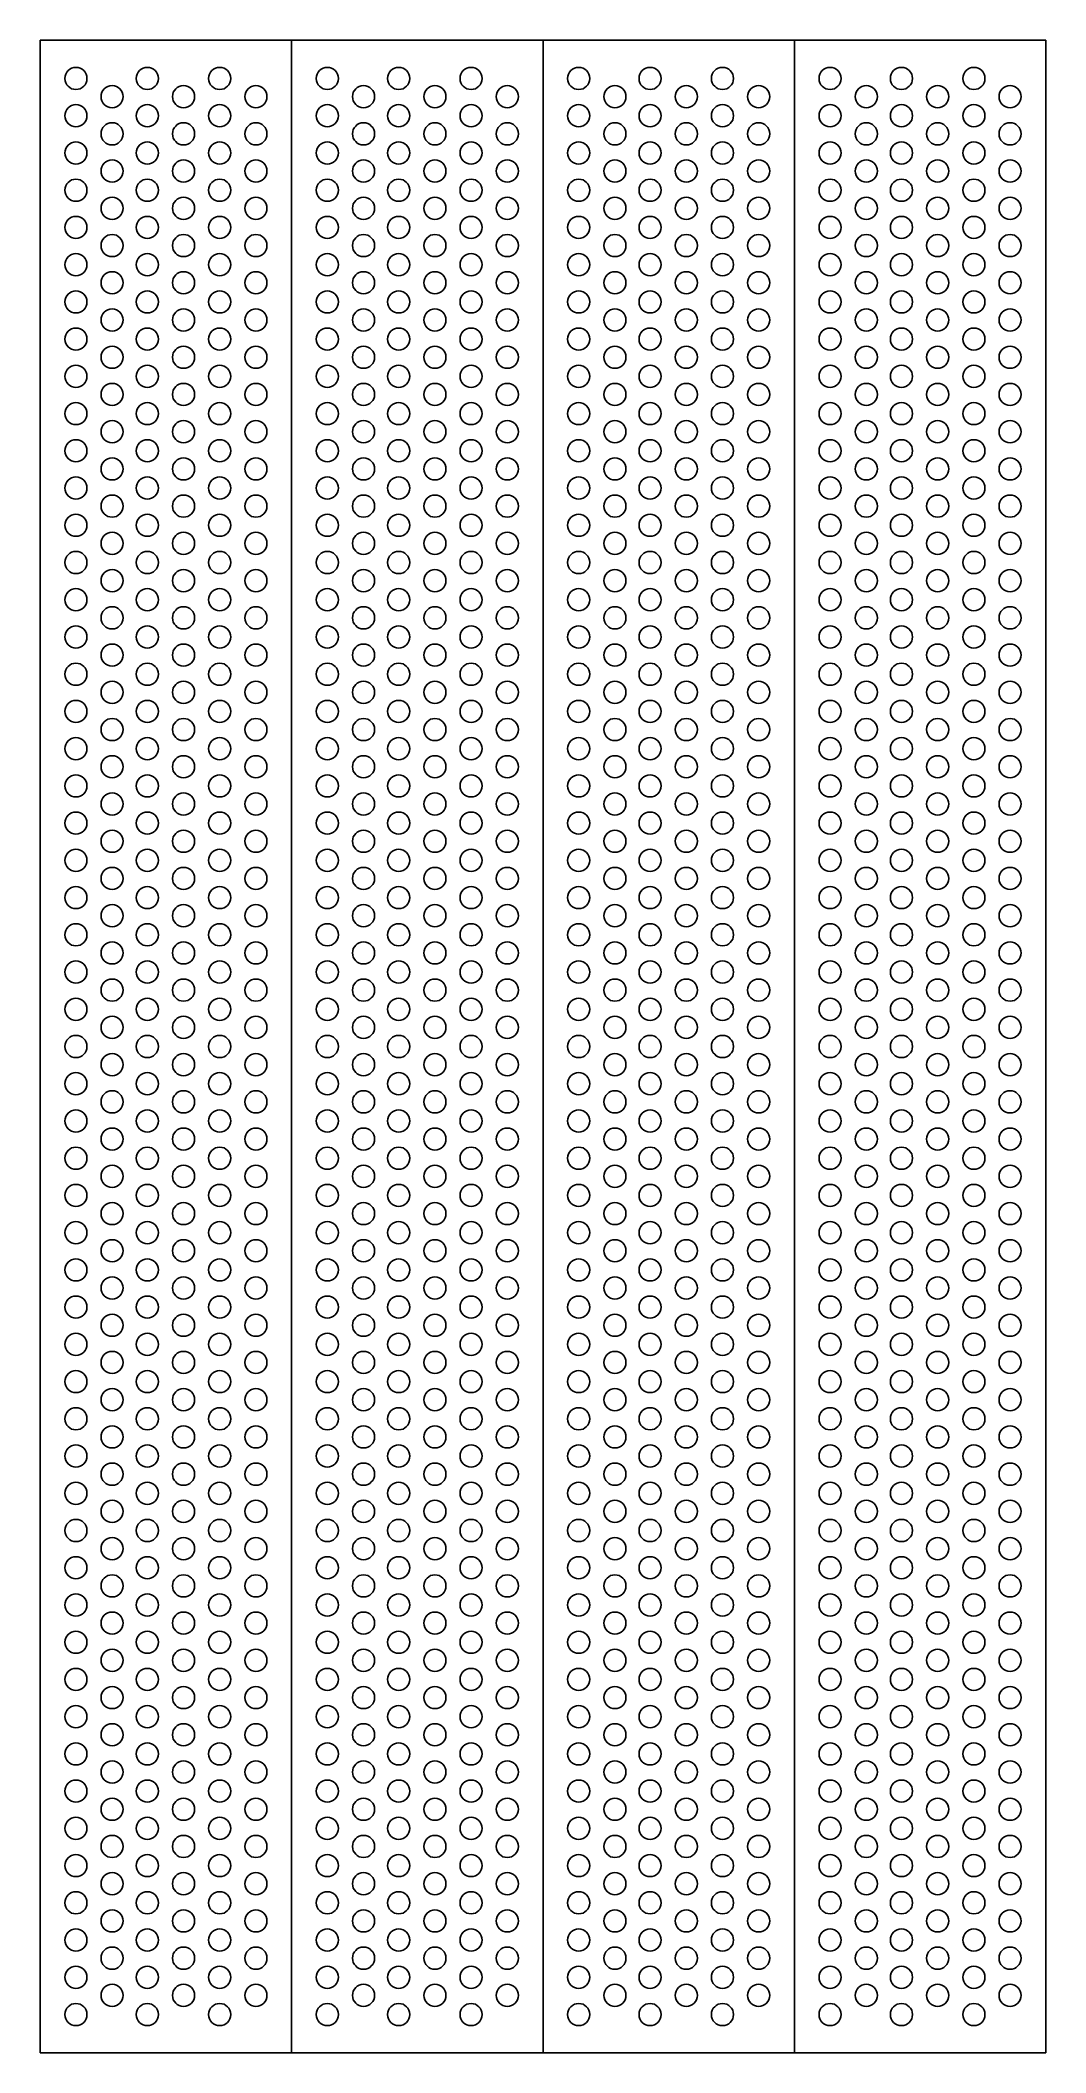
# Model space of a CAD drawing. Header units: millimetres. Extents: x -500 to 500, y -1000 to 1000.
import ezdxf

# ---------------------------------------------------------------- set-up
doc = ezdxf.new("R2010")
doc.units = ezdxf.units.MM
doc.layers.add('Default', color=70, linetype='Continuous')

msp = doc.modelspace()

# ---------------------------------------------------------------- linework, layer by layer
at = {"layer": 'Default'}
msp.add_lwpolyline([(0, -1000), (500, -1000), (500, 1000), (-500, 1000), (-500, -1000)], close=True, dxfattribs=at)
for points in [[(-250, -1000), (-250, 1000)], [(0, -1000), (0, 1000)], [(250, -1000), (250, 1000)]]:
    msp.add_lwpolyline(points, dxfattribs=at)
for centre in [(-464.5, 962), (-393.5, 962), (-321.5, 962), (-214.5, 962), (-143.5, 962), (-71.5, 962), (35.5, 962), (106.5, 962), (178.5, 962), (285.5, 962), (356.5, 962), (428.5, 962), (-428.5, 944), (-357.5, 944), (-285.5, 944), (-178.5, 944), (-107.5, 944), (-35.5, 944), (71.5, 944), (142.5, 944), (214.5, 944), (321.5, 944), (392.5, 944), (464.5, 944), (-464.5, 925), (-393.5, 925), (-321.5, 925), (-214.5, 925), (-143.5, 925), (-71.5, 925), (35.5, 925), (106.5, 925), (178.5, 925), (285.5, 925), (356.5, 925), (428.5, 925), (-428.5, 907), (-357.5, 907), (-285.5, 907), (-178.5, 907), (-107.5, 907), (-35.5, 907), (71.5, 907), (142.5, 907), (214.5, 907), (321.5, 907), (392.5, 907), (464.5, 907), (-464.5, 888), (-428.5, 870), (-393.5, 888), (-357.5, 870), (-321.5, 888), (-285.5, 870), (-214.5, 888), (-178.5, 870), (-143.5, 888), (-107.5, 870), (-71.5, 888), (-35.5, 870), (35.5, 888), (71.5, 870), (106.5, 888), (142.5, 870), (178.5, 888), (214.5, 870), (285.5, 888), (321.5, 870), (356.5, 888), (392.5, 870), (428.5, 888), (464.5, 870), (-464.5, 851), (-393.5, 851), (-321.5, 851), (-214.5, 851), (-143.5, 851), (-71.5, 851), (35.5, 851), (106.5, 851), (178.5, 851), (285.5, 851), (356.5, 851), (428.5, 851), (-428.5, 833), (-357.5, 833), (-285.5, 833), (-178.5, 833), (-107.5, 833), (-35.5, 833), (71.5, 833), (142.5, 833), (214.5, 833), (321.5, 833), (392.5, 833), (464.5, 833), (-464.5, 814), (-393.5, 814), (-321.5, 814), (-214.5, 814), (-143.5, 814), (-71.5, 814), (35.5, 814), (106.5, 814), (178.5, 814), (285.5, 814), (356.5, 814), (428.5, 814), (-428.5, 796), (-357.5, 796), (-285.5, 796), (-178.5, 796), (-107.5, 796), (-35.5, 796), (71.5, 796), (142.5, 796), (214.5, 796), (321.5, 796), (392.5, 796), (464.5, 796), (-464.5, 777), (-393.5, 777), (-321.5, 777), (-214.5, 777), (-143.5, 777), (-71.5, 777), (35.5, 777), (106.5, 777), (178.5, 777), (285.5, 777), (356.5, 777), (428.5, 777), (-428.5, 759), (-357.5, 759), (-285.5, 759), (-178.5, 759), (-107.5, 759), (-35.5, 759), (71.5, 759), (142.5, 759), (214.5, 759), (321.5, 759), (392.5, 759), (464.5, 759), (-464.5, 740), (-393.5, 740), (-321.5, 740), (-214.5, 740), (-143.5, 740), (-71.5, 740), (35.5, 740), (106.5, 740), (178.5, 740), (285.5, 740), (356.5, 740), (428.5, 740), (-428.5, 722), (-357.5, 722), (-285.5, 722), (-178.5, 722), (-107.5, 722), (-35.5, 722), (71.5, 722), (142.5, 722), (214.5, 722), (321.5, 722), (392.5, 722), (464.5, 722), (-464.5, 703), (-393.5, 703), (-321.5, 703), (-214.5, 703), (-143.5, 703), (-71.5, 703), (35.5, 703), (106.5, 703), (178.5, 703), (285.5, 703), (356.5, 703), (428.5, 703), (-428.5, 685), (-357.5, 685), (-285.5, 685), (-178.5, 685), (-107.5, 685), (-35.5, 685), (71.5, 685), (142.5, 685), (214.5, 685), (321.5, 685), (392.5, 685), (464.5, 685), (-464.5, 666), (-393.5, 666), (-321.5, 666), (-214.5, 666), (-143.5, 666), (-71.5, 666), (35.5, 666), (106.5, 666), (178.5, 666), (285.5, 666), (356.5, 666), (428.5, 666), (-428.5, 648), (-357.5, 648), (-285.5, 648), (-178.5, 648), (-107.5, 648), (-35.5, 648), (71.5, 648), (142.5, 648), (214.5, 648), (321.5, 648), (392.5, 648), (464.5, 648), (-464.5, 629), (-428.5, 611), (-393.5, 629), (-357.5, 611), (-321.5, 629), (-285.5, 611), (-214.5, 629), (-178.5, 611), (-143.5, 629), (-107.5, 611), (-71.5, 629), (-35.5, 611), (35.5, 629), (71.5, 611), (106.5, 629), (142.5, 611), (178.5, 629), (214.5, 611), (285.5, 629), (321.5, 611), (356.5, 629), (392.5, 611), (428.5, 629), (464.5, 611), (-464.5, 592), (-393.5, 592), (-321.5, 592), (-214.5, 592), (-143.5, 592), (-71.5, 592), (35.5, 592), (106.5, 592), (178.5, 592), (285.5, 592), (356.5, 592), (428.5, 592), (-428.5, 574), (-357.5, 574), (-285.5, 574), (-178.5, 574), (-107.5, 574), (-35.5, 574), (71.5, 574), (142.5, 574), (214.5, 574), (321.5, 574), (392.5, 574), (464.5, 574), (-464.5, 555), (-393.5, 555), (-321.5, 555), (-214.5, 555), (-143.5, 555), (-71.5, 555), (35.5, 555), (106.5, 555), (178.5, 555), (285.5, 555), (356.5, 555), (428.5, 555), (-428.5, 537), (-357.5, 537), (-285.5, 537), (-178.5, 537), (-107.5, 537), (-35.5, 537), (71.5, 537), (142.5, 537), (214.5, 537), (321.5, 537), (392.5, 537), (464.5, 537), (-464.5, 518), (-393.5, 518), (-321.5, 518), (-214.5, 518), (-143.5, 518), (-71.5, 518), (35.5, 518), (106.5, 518), (178.5, 518), (285.5, 518), (356.5, 518), (428.5, 518), (-428.5, 500), (-357.5, 500), (-285.5, 500), (-178.5, 500), (-107.5, 500), (-35.5, 500), (71.5, 500), (142.5, 500), (214.5, 500), (321.5, 500), (392.5, 500), (464.5, 500), (-464.5, 481), (-393.5, 481), (-321.5, 481), (-214.5, 481), (-143.5, 481), (-71.5, 481), (35.5, 481), (106.5, 481), (178.5, 481), (285.5, 481), (356.5, 481), (428.5, 481), (-428.5, 463), (-357.5, 463), (-285.5, 463), (-178.5, 463), (-107.5, 463), (-35.5, 463), (71.5, 463), (142.5, 463), (214.5, 463), (321.5, 463), (392.5, 463), (464.5, 463), (-464.5, 444), (-393.5, 444), (-321.5, 444), (-214.5, 444), (-143.5, 444), (-71.5, 444), (35.5, 444), (106.5, 444), (178.5, 444), (285.5, 444), (356.5, 444), (428.5, 444), (-428.5, 426), (-357.5, 426), (-285.5, 426), (-178.5, 426), (-107.5, 426), (-35.5, 426), (71.5, 426), (142.5, 426), (214.5, 426), (321.5, 426), (392.5, 426), (464.5, 426), (-464.5, 407), (-428.5, 389), (-393.5, 407), (-357.5, 389), (-321.5, 407), (-285.5, 389), (-214.5, 407), (-178.5, 389), (-143.5, 407), (-107.5, 389), (-71.5, 407), (-35.5, 389), (35.5, 407), (71.5, 389), (106.5, 407), (142.5, 389), (178.5, 407), (214.5, 389), (285.5, 407), (321.5, 389), (356.5, 407), (392.5, 389), (428.5, 407), (464.5, 389), (-464.5, 370), (-393.5, 370), (-321.5, 370), (-214.5, 370), (-143.5, 370), (-71.5, 370), (35.5, 370), (106.5, 370), (178.5, 370), (285.5, 370), (356.5, 370), (428.5, 370), (-428.5, 352), (-357.5, 352), (-285.5, 352), (-178.5, 352), (-107.5, 352), (-35.5, 352), (71.5, 352), (142.5, 352), (214.5, 352), (321.5, 352), (392.5, 352), (464.5, 352), (-464.5, 333), (-393.5, 333), (-321.5, 333), (-214.5, 333), (-143.5, 333), (-71.5, 333), (35.5, 333), (106.5, 333), (178.5, 333), (285.5, 333), (356.5, 333), (428.5, 333), (-428.5, 315), (-357.5, 315), (-285.5, 315), (-178.5, 315), (-107.5, 315), (-35.5, 315), (71.5, 315), (142.5, 315), (214.5, 315), (321.5, 315), (392.5, 315), (464.5, 315), (-464.5, 296), (-393.5, 296), (-321.5, 296), (-214.5, 296), (-143.5, 296), (-71.5, 296), (35.5, 296), (106.5, 296), (178.5, 296), (285.5, 296), (356.5, 296), (428.5, 296), (-428.5, 278), (-357.5, 278), (-285.5, 278), (-178.5, 278), (-107.5, 278), (-35.5, 278), (71.5, 278), (142.5, 278), (214.5, 278), (321.5, 278), (392.5, 278), (464.5, 278), (-464.5, 259), (-393.5, 259), (-321.5, 259), (-214.5, 259), (-143.5, 259), (-71.5, 259), (35.5, 259), (106.5, 259), (178.5, 259), (285.5, 259), (356.5, 259), (428.5, 259), (-428.5, 241), (-357.5, 241), (-285.5, 241), (-178.5, 241), (-107.5, 241), (-35.5, 241), (71.5, 241), (142.5, 241), (214.5, 241), (321.5, 241), (392.5, 241), (464.5, 241), (-464.5, 222), (-393.5, 222), (-321.5, 222), (-214.5, 222), (-143.5, 222), (-71.5, 222), (35.5, 222), (106.5, 222), (178.5, 222), (285.5, 222), (356.5, 222), (428.5, 222), (-428.5, 204), (-357.5, 204), (-285.5, 204), (-178.5, 204), (-107.5, 204), (-35.5, 204), (71.5, 204), (142.5, 204), (214.5, 204), (321.5, 204), (392.5, 204), (464.5, 204), (-464.5, 185), (-393.5, 185), (-321.5, 185), (-214.5, 185), (-143.5, 185), (-71.5, 185), (35.5, 185), (106.5, 185), (178.5, 185), (285.5, 185), (356.5, 185), (428.5, 185), (-428.5, 167), (-357.5, 167), (-285.5, 167), (-178.5, 167), (-107.5, 167), (-35.5, 167), (71.5, 167), (142.5, 167), (214.5, 167), (321.5, 167), (392.5, 167), (464.5, 167), (-464.5, 148), (-428.5, 130), (-393.5, 148), (-357.5, 130), (-321.5, 148), (-285.5, 130), (-214.5, 148), (-178.5, 130), (-143.5, 148), (-107.5, 130), (-71.5, 148), (-35.5, 130), (35.5, 148), (71.5, 130), (106.5, 148), (142.5, 130), (178.5, 148), (214.5, 130), (285.5, 148), (321.5, 130), (356.5, 148), (392.5, 130), (428.5, 148), (464.5, 130), (-464.5, 111), (-393.5, 111), (-321.5, 111), (-214.5, 111), (-143.5, 111), (-71.5, 111), (35.5, 111), (106.5, 111), (178.5, 111), (285.5, 111), (356.5, 111), (428.5, 111), (-428.5, 93), (-357.5, 93), (-285.5, 93), (-178.5, 93), (-107.5, 93), (-35.5, 93), (71.5, 93), (142.5, 93), (214.5, 93), (321.5, 93), (392.5, 93), (464.5, 93), (-464.5, 74), (-393.5, 74), (-321.5, 74), (-214.5, 74), (-143.5, 74), (-71.5, 74), (35.5, 74), (106.5, 74), (178.5, 74), (285.5, 74), (356.5, 74), (428.5, 74), (-428.5, 56), (-357.5, 56), (-285.5, 56), (-178.5, 56), (-107.5, 56), (-35.5, 56), (71.5, 56), (142.5, 56), (214.5, 56), (321.5, 56), (392.5, 56), (464.5, 56), (-464.5, 37), (-393.5, 37), (-321.5, 37), (-214.5, 37), (-143.5, 37), (-71.5, 37), (35.5, 37), (106.5, 37), (178.5, 37), (285.5, 37), (356.5, 37), (428.5, 37), (-428.5, 19), (-357.5, 19), (-285.5, 19), (-178.5, 19), (-107.5, 19), (-35.5, 19), (71.5, 19), (142.5, 19), (214.5, 19), (321.5, 19), (392.5, 19), (464.5, 19), (-464.5, 0), (-393.5, 0), (-321.5, 0), (-214.5, 0), (-143.5, 0), (-71.5, 0), (35.5, 0), (106.5, 0), (178.5, 0), (285.5, 0), (356.5, 0), (428.5, 0), (-428.5, -18), (-357.5, -18), (-285.5, -18), (-178.5, -18), (-107.5, -18), (-35.5, -18), (71.5, -18), (142.5, -18), (214.5, -18), (321.5, -18), (392.5, -18), (464.5, -18), (-464.5, -37), (-393.5, -37), (-321.5, -37), (-214.5, -37), (-143.5, -37), (-71.5, -37), (35.5, -37), (106.5, -37), (178.5, -37), (285.5, -37), (356.5, -37), (428.5, -37), (-428.5, -55), (-357.5, -55), (-285.5, -55), (-178.5, -55), (-107.5, -55), (-35.5, -55), (71.5, -55), (142.5, -55), (214.5, -55), (321.5, -55), (392.5, -55), (464.5, -55), (-464.5, -74), (-393.5, -74), (-321.5, -74), (-214.5, -74), (-143.5, -74), (-71.5, -74), (35.5, -74), (106.5, -74), (178.5, -74), (285.5, -74), (356.5, -74), (428.5, -74), (-464.5, -111), (-428.5, -92), (-393.5, -111), (-357.5, -92), (-321.5, -111), (-285.5, -92), (-214.5, -111), (-178.5, -92), (-143.5, -111), (-107.5, -92), (-71.5, -111), (-35.5, -92), (35.5, -111), (71.5, -92), (106.5, -111), (142.5, -92), (178.5, -111), (214.5, -92), (285.5, -111), (321.5, -92), (356.5, -111), (392.5, -92), (428.5, -111), (464.5, -92), (-428.5, -129), (-357.5, -129), (-285.5, -129), (-178.5, -129), (-107.5, -129), (-35.5, -129), (71.5, -129), (142.5, -129), (214.5, -129), (321.5, -129), (392.5, -129), (464.5, -129), (-464.5, -148), (-393.5, -148), (-321.5, -148), (-214.5, -148), (-143.5, -148), (-71.5, -148), (35.5, -148), (106.5, -148), (178.5, -148), (285.5, -148), (356.5, -148), (428.5, -148), (-428.5, -166), (-357.5, -166), (-285.5, -166), (-178.5, -166), (-107.5, -166), (-35.5, -166), (71.5, -166), (142.5, -166), (214.5, -166), (321.5, -166), (392.5, -166), (464.5, -166), (-464.5, -185), (-393.5, -185), (-321.5, -185), (-214.5, -185), (-143.5, -185), (-71.5, -185), (35.5, -185), (106.5, -185), (178.5, -185), (285.5, -185), (356.5, -185), (428.5, -185), (-428.5, -203), (-357.5, -203), (-285.5, -203), (-178.5, -203), (-107.5, -203), (-35.5, -203), (71.5, -203), (142.5, -203), (214.5, -203), (321.5, -203), (392.5, -203), (464.5, -203), (-464.5, -222), (-393.5, -222), (-321.5, -222), (-214.5, -222), (-143.5, -222), (-71.5, -222), (35.5, -222), (106.5, -222), (178.5, -222), (285.5, -222), (356.5, -222), (428.5, -222), (-428.5, -240), (-357.5, -240), (-285.5, -240), (-178.5, -240), (-107.5, -240), (-35.5, -240), (71.5, -240), (142.5, -240), (214.5, -240), (321.5, -240), (392.5, -240), (464.5, -240), (-464.5, -259), (-393.5, -259), (-321.5, -259), (-214.5, -259), (-143.5, -259), (-71.5, -259), (35.5, -259), (106.5, -259), (178.5, -259), (285.5, -259), (356.5, -259), (428.5, -259), (-428.5, -277), (-357.5, -277), (-285.5, -277), (-178.5, -277), (-107.5, -277), (-35.5, -277), (71.5, -277), (142.5, -277), (214.5, -277), (321.5, -277), (392.5, -277), (464.5, -277), (-464.5, -296), (-393.5, -296), (-321.5, -296), (-214.5, -296), (-143.5, -296), (-71.5, -296), (35.5, -296), (106.5, -296), (178.5, -296), (285.5, -296), (356.5, -296), (428.5, -296), (-428.5, -314), (-357.5, -314), (-285.5, -314), (-178.5, -314), (-107.5, -314), (-35.5, -314), (71.5, -314), (142.5, -314), (214.5, -314), (321.5, -314), (392.5, -314), (464.5, -314), (-464.5, -333), (-428.5, -351), (-393.5, -333), (-357.5, -351), (-321.5, -333), (-285.5, -351), (-214.5, -333), (-178.5, -351), (-143.5, -333), (-107.5, -351), (-71.5, -333), (-35.5, -351), (35.5, -333), (71.5, -351), (106.5, -333), (142.5, -351), (178.5, -333), (214.5, -351), (285.5, -333), (321.5, -351), (356.5, -333), (392.5, -351), (428.5, -333), (464.5, -351), (-464.5, -370), (-393.5, -370), (-321.5, -370), (-214.5, -370), (-143.5, -370), (-71.5, -370), (35.5, -370), (106.5, -370), (178.5, -370), (285.5, -370), (356.5, -370), (428.5, -370), (-428.5, -388), (-357.5, -388), (-285.5, -388), (-178.5, -388), (-107.5, -388), (-35.5, -388), (71.5, -388), (142.5, -388), (214.5, -388), (321.5, -388), (392.5, -388), (464.5, -388), (-464.5, -407), (-393.5, -407), (-321.5, -407), (-214.5, -407), (-143.5, -407), (-71.5, -407), (35.5, -407), (106.5, -407), (178.5, -407), (285.5, -407), (356.5, -407), (428.5, -407), (-428.5, -425), (-357.5, -425), (-285.5, -425), (-178.5, -425), (-107.5, -425), (-35.5, -425), (71.5, -425), (142.5, -425), (214.5, -425), (321.5, -425), (392.5, -425), (464.5, -425), (-464.5, -444), (-393.5, -444), (-321.5, -444), (-214.5, -444), (-143.5, -444), (-71.5, -444), (35.5, -444), (106.5, -444), (178.5, -444), (285.5, -444), (356.5, -444), (428.5, -444), (-428.5, -462), (-357.5, -462), (-285.5, -462), (-178.5, -462), (-107.5, -462), (-35.5, -462), (71.5, -462), (142.5, -462), (214.5, -462), (321.5, -462), (392.5, -462), (464.5, -462), (-464.5, -481), (-393.5, -481), (-321.5, -481), (-214.5, -481), (-143.5, -481), (-71.5, -481), (35.5, -481), (106.5, -481), (178.5, -481), (285.5, -481), (356.5, -481), (428.5, -481), (-428.5, -499), (-357.5, -499), (-285.5, -499), (-178.5, -499), (-107.5, -499), (-35.5, -499), (71.5, -499), (142.5, -499), (214.5, -499), (321.5, -499), (392.5, -499), (464.5, -499), (-464.5, -518), (-393.5, -518), (-321.5, -518), (-214.5, -518), (-143.5, -518), (-71.5, -518), (35.5, -518), (106.5, -518), (178.5, -518), (285.5, -518), (356.5, -518), (428.5, -518), (-428.5, -536), (-357.5, -536), (-285.5, -536), (-178.5, -536), (-107.5, -536), (-35.5, -536), (71.5, -536), (142.5, -536), (214.5, -536), (321.5, -536), (392.5, -536), (464.5, -536), (-464.5, -555), (-393.5, -555), (-321.5, -555), (-214.5, -555), (-143.5, -555), (-71.5, -555), (35.5, -555), (106.5, -555), (178.5, -555), (285.5, -555), (356.5, -555), (428.5, -555), (-428.5, -573), (-357.5, -573), (-285.5, -573), (-178.5, -573), (-107.5, -573), (-35.5, -573), (71.5, -573), (142.5, -573), (214.5, -573), (321.5, -573), (392.5, -573), (464.5, -573), (-464.5, -592), (-428.5, -610), (-393.5, -592), (-357.5, -610), (-321.5, -592), (-285.5, -610), (-214.5, -592), (-178.5, -610), (-143.5, -592), (-107.5, -610), (-71.5, -592), (-35.5, -610), (35.5, -592), (71.5, -610), (106.5, -592), (142.5, -610), (178.5, -592), (214.5, -610), (285.5, -592), (321.5, -610), (356.5, -592), (392.5, -610), (428.5, -592), (464.5, -610), (-464.5, -629), (-393.5, -629), (-321.5, -629), (-214.5, -629), (-143.5, -629), (-71.5, -629), (35.5, -629), (106.5, -629), (178.5, -629), (285.5, -629), (356.5, -629), (428.5, -629), (-428.5, -647), (-357.5, -647), (-285.5, -647), (-178.5, -647), (-107.5, -647), (-35.5, -647), (71.5, -647), (142.5, -647), (214.5, -647), (321.5, -647), (392.5, -647), (464.5, -647), (-464.5, -666), (-393.5, -666), (-321.5, -666), (-214.5, -666), (-143.5, -666), (-71.5, -666), (35.5, -666), (106.5, -666), (178.5, -666), (285.5, -666), (356.5, -666), (428.5, -666), (-428.5, -684), (-357.5, -684), (-285.5, -684), (-178.5, -684), (-107.5, -684), (-35.5, -684), (71.5, -684), (142.5, -684), (214.5, -684), (321.5, -684), (392.5, -684), (464.5, -684), (-464.5, -703), (-393.5, -703), (-321.5, -703), (-214.5, -703), (-143.5, -703), (-71.5, -703), (35.5, -703), (106.5, -703), (178.5, -703), (285.5, -703), (356.5, -703), (428.5, -703), (-428.5, -721), (-357.5, -721), (-285.5, -721), (-178.5, -721), (-107.5, -721), (-35.5, -721), (71.5, -721), (142.5, -721), (214.5, -721), (321.5, -721), (392.5, -721), (464.5, -721), (-464.5, -740), (-393.5, -740), (-321.5, -740), (-214.5, -740), (-143.5, -740), (-71.5, -740), (35.5, -740), (106.5, -740), (178.5, -740), (285.5, -740), (356.5, -740), (428.5, -740), (-428.5, -758), (-357.5, -758), (-285.5, -758), (-178.5, -758), (-107.5, -758), (-35.5, -758), (71.5, -758), (142.5, -758), (214.5, -758), (321.5, -758), (392.5, -758), (464.5, -758), (-464.5, -777), (-393.5, -777), (-321.5, -777), (-214.5, -777), (-143.5, -777), (-71.5, -777), (35.5, -777), (106.5, -777), (178.5, -777), (285.5, -777), (356.5, -777), (428.5, -777), (-428.5, -795), (-357.5, -795), (-285.5, -795), (-178.5, -795), (-107.5, -795), (-35.5, -795), (71.5, -795), (142.5, -795), (214.5, -795), (321.5, -795), (392.5, -795), (464.5, -795), (-464.5, -814), (-393.5, -814), (-321.5, -814), (-214.5, -814), (-143.5, -814), (-71.5, -814), (35.5, -814), (106.5, -814), (178.5, -814), (285.5, -814), (356.5, -814), (428.5, -814), (-464.5, -851), (-428.5, -832), (-393.5, -851), (-357.5, -832), (-321.5, -851), (-285.5, -832), (-214.5, -851), (-178.5, -832), (-143.5, -851), (-107.5, -832), (-71.5, -851), (-35.5, -832), (35.5, -851), (71.5, -832), (106.5, -851), (142.5, -832), (178.5, -851), (214.5, -832), (285.5, -851), (321.5, -832), (356.5, -851), (392.5, -832), (428.5, -851), (464.5, -832), (-428.5, -869), (-357.5, -869), (-285.5, -869), (-178.5, -869), (-107.5, -869), (-35.5, -869), (71.5, -869), (142.5, -869), (214.5, -869), (321.5, -869), (392.5, -869), (464.5, -869), (-464.5, -888), (-393.5, -888), (-321.5, -888), (-214.5, -888), (-143.5, -888), (-71.5, -888), (35.5, -888), (106.5, -888), (178.5, -888), (285.5, -888), (356.5, -888), (428.5, -888), (-428.5, -906), (-357.5, -906), (-285.5, -906), (-178.5, -906), (-107.5, -906), (-35.5, -906), (71.5, -906), (142.5, -906), (214.5, -906), (321.5, -906), (392.5, -906), (464.5, -906), (-464.5, -925), (-393.5, -925), (-321.5, -925), (-214.5, -925), (-143.5, -925), (-71.5, -925), (35.5, -925), (106.5, -925), (178.5, -925), (285.5, -925), (356.5, -925), (428.5, -925), (-428.5, -943), (-357.5, -943), (-285.5, -943), (-178.5, -943), (-107.5, -943), (-35.5, -943), (71.5, -943), (142.5, -943), (214.5, -943), (321.5, -943), (392.5, -943), (464.5, -943), (-464.5, -962), (-393.5, -962), (-321.5, -962), (-214.5, -962), (-143.5, -962), (-71.5, -962), (35.5, -962), (106.5, -962), (178.5, -962), (285.5, -962), (356.5, -962), (428.5, -962)]:
    msp.add_circle(centre, 11, dxfattribs=at)

doc.saveas('drawing.dxf')
